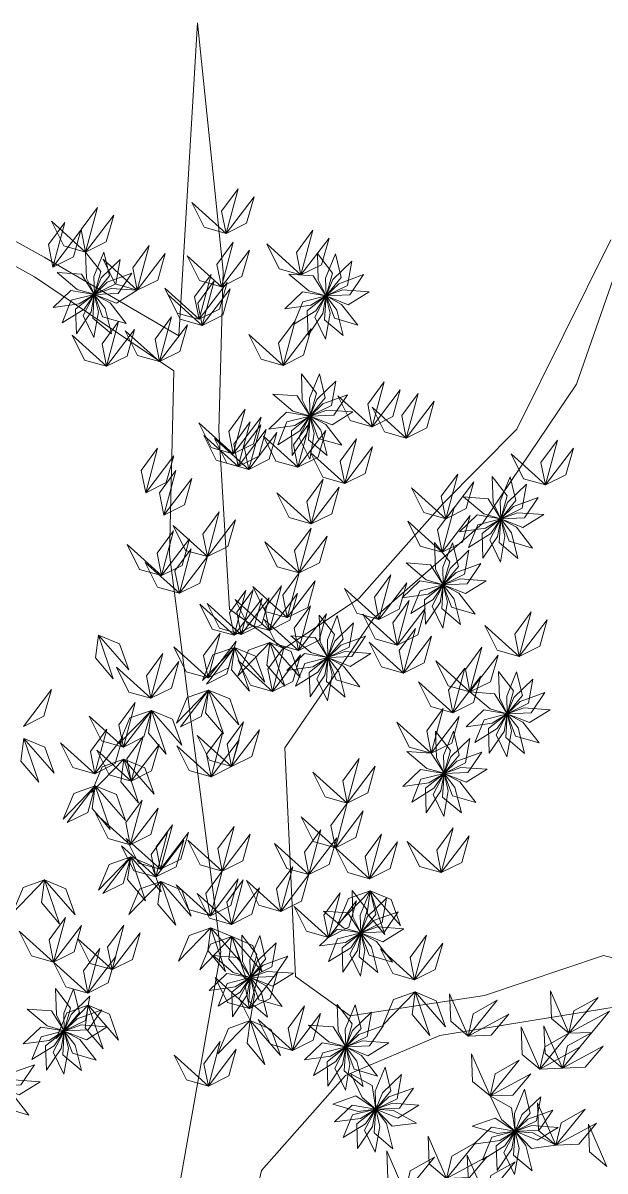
# Model space of a CAD drawing. Header units: inches. Extents: x 4350 to 28384, y -6772 to 993.
# Drawn here: x 5279.5 to 5355, y 717 to 866 of the extents above; entities that cross this region are included whole.
import ezdxf

# ---------------------------------------------------------------- set-up
doc = ezdxf.new("R2010")
doc.units = ezdxf.units.IN
doc.header["$MEASUREMENT"] = 0
doc.layers.add('nascosti', color=1, linetype='Continuous')

msp = doc.modelspace()

# ---------------------------------------------------------------- linework, layer by layer
at = {"layer": 'nascosti', "linetype": 'Continuous', "lineweight": 0}
for points in [[(5355.76, 837.83), (5343.6, 813.28), (5333.97, 803.58), (5323.06, 791.28), (5313.41, 784.8), (5306.3, 789.93), (5304.92, 813.14), (5305.48, 833.77), (5302.14, 866), (5299.71, 825.37), (5282.26, 835.62), (5254.48, 850.98)], [(5254.49, 847.76), (5280.99, 833.03), (5299.09, 820.85), (5298.53, 796.99), (5305.18, 745.43), (5294.45, 684.78)], [(5367.73, 741.81), (5354.83, 744.98), (5339.37, 739.76), (5321.97, 737.12), (5314.86, 742.25), (5313.46, 771.9), (5325, 788.71), (5339.14, 801.02), (5351.32, 819.12), (5358.97, 841.07)], [(5435.18, 640.83), (5410.03, 642.03), (5391.95, 647.76), (5366.13, 654.11), (5330.67, 653.97), (5297.83, 642.89), (5291.36, 649.31), (5300.3, 670.62), (5304.73, 692.56), (5310.44, 717.08), (5321.36, 729.38), (5333.59, 734.58), (5358.07, 738.54), (5380.67, 732.18), (5409, 740.67), (5439.26, 753.04)]]:
    msp.add_lwpolyline(points, dxfattribs=at)
at = {"layer": 'nascosti', "lineweight": 0}
for points in [[(5305.86, 838.68), (5305.27, 841.58), (5307.4, 844.47), (5305.86, 838.68)], [(5305.86, 838.68), (5308.51, 840), (5309.49, 843.45), (5305.86, 838.68)], [(5287.63, 836.26), (5287.05, 839.17), (5289.18, 842.06), (5287.63, 836.26)], [(5305.86, 838.68), (5303, 839.48), (5301.4, 842.7), (5305.86, 838.68)], [(5287.63, 836.26), (5290.29, 837.58), (5291.27, 841.04), (5287.63, 836.26)], [(5283.39, 834.32), (5282.8, 837.23), (5284.93, 840.12), (5283.39, 834.32)], [(5287.63, 836.26), (5284.78, 837.07), (5283.18, 840.28), (5287.63, 836.26)], [(5283.39, 834.32), (5286.04, 835.64), (5287.02, 839.09), (5283.39, 834.32)], [(5315.57, 833.29), (5314.99, 836.2), (5317.12, 839.09), (5315.57, 833.29)], [(5305.24, 831.74), (5304.65, 834.65), (5306.78, 837.54), (5305.24, 831.74)], [(5315.57, 833.29), (5318.23, 834.61), (5319.21, 838.07), (5315.57, 833.29)], [(5287.63, 836.26), (5287.75, 832.86), (5288.76, 830.78), (5289.59, 833.75), (5287.63, 836.26)], [(5289.97, 836.24), (5288.69, 833.08), (5288.76, 830.78), (5290.73, 833.16), (5289.97, 836.24)], [(5294.33, 831.31), (5293.75, 834.22), (5295.88, 837.11), (5294.33, 831.31)], [(5294.33, 831.31), (5296.99, 832.63), (5297.96, 836.09), (5294.33, 831.31)], [(5305.24, 831.74), (5307.89, 833.07), (5308.87, 836.52), (5305.24, 831.74)], [(5315.57, 833.29), (5312.72, 834.1), (5311.12, 837.31), (5315.57, 833.29)], [(5317.7, 836.06), (5317.82, 832.65), (5318.82, 830.57), (5319.65, 833.54), (5317.7, 836.06)], [(5320.03, 836.04), (5318.75, 832.88), (5318.82, 830.57), (5320.79, 832.95), (5320.03, 836.04)], [(5292.09, 835.28), (5289.63, 832.91), (5288.76, 830.78), (5291.53, 832.15), (5292.09, 835.28)], [(5294.33, 831.31), (5291.48, 832.12), (5289.88, 835.33), (5294.33, 831.31)], [(5305.24, 831.74), (5302.39, 832.55), (5300.79, 835.76), (5305.24, 831.74)], [(5322.15, 835.07), (5319.7, 832.7), (5318.83, 830.57), (5321.59, 831.94), (5322.15, 835.07)], [(5283.92, 833.61), (5286.54, 831.42), (5288.75, 830.78), (5287.1, 833.38), (5283.92, 833.61)], [(5293.63, 833.53), (5290.43, 832.37), (5288.76, 830.77), (5291.85, 830.9), (5293.63, 833.53)], [(5302.35, 827.54), (5301.77, 830.45), (5303.9, 833.34), (5302.35, 827.54)], [(5313.99, 833.41), (5316.6, 831.22), (5318.81, 830.57), (5317.16, 833.18), (5313.99, 833.41)], [(5323.7, 833.33), (5320.49, 832.16), (5318.83, 830.57), (5321.91, 830.69), (5323.7, 833.33)], [(5294.33, 831.31), (5290.93, 831.55), (5288.76, 830.77), (5291.63, 829.63), (5294.33, 831.31)], [(5302.35, 827.54), (5299.5, 828.35), (5297.9, 831.56), (5302.35, 827.54)], [(5302.76, 826.74), (5302.17, 829.64), (5304.3, 832.53), (5302.76, 826.74)], [(5302.35, 827.54), (5305.01, 828.86), (5305.98, 832.32), (5302.35, 827.54)], [(5302.76, 826.74), (5305.41, 828.06), (5306.39, 831.51), (5302.76, 826.74)], [(5283.41, 829.08), (5286.79, 829.56), (5288.75, 830.77), (5285.71, 831.29), (5283.41, 829.08)], [(5284.56, 827.06), (5287.45, 828.86), (5288.75, 830.77), (5285.76, 830), (5284.56, 827.06)], [(5286.43, 825.67), (5288.34, 828.5), (5288.75, 830.77), (5286.33, 828.85), (5286.43, 825.67)], [(5288.71, 825.17), (5289.3, 828.52), (5288.75, 830.76), (5287.32, 828.03), (5288.71, 825.17)], [(5290.99, 825.63), (5290.17, 828.94), (5288.75, 830.76), (5288.56, 827.68), (5290.99, 825.63)], [(5292.89, 826.99), (5290.79, 829.67), (5288.76, 830.76), (5289.83, 827.87), (5292.89, 826.99)], [(5302.76, 826.74), (5299.91, 827.54), (5298.31, 830.76), (5302.76, 826.74)], [(5313.47, 828.88), (5316.85, 829.35), (5318.81, 830.57), (5315.77, 831.08), (5313.47, 828.88)], [(5314.62, 826.85), (5317.51, 828.65), (5318.81, 830.56), (5315.82, 829.8), (5314.62, 826.85)], [(5316.5, 825.46), (5318.4, 828.29), (5318.81, 830.56), (5316.39, 828.64), (5316.5, 825.46)], [(5318.77, 824.96), (5319.36, 828.32), (5318.81, 830.56), (5317.39, 827.82), (5318.77, 824.96)], [(5321.06, 825.43), (5320.23, 828.73), (5318.82, 830.56), (5318.62, 827.48), (5321.06, 825.43)], [(5322.95, 826.78), (5320.85, 829.47), (5318.82, 830.56), (5319.9, 827.67), (5322.95, 826.78)], [(5324.4, 831.11), (5321, 831.34), (5318.83, 830.56), (5321.69, 829.43), (5324.4, 831.11)], [(5290.35, 821.44), (5289.77, 824.35), (5291.89, 827.24), (5290.35, 821.44)], [(5297.22, 822.04), (5296.63, 824.95), (5298.76, 827.84), (5297.22, 822.04)], [(5313.26, 821.54), (5312.67, 824.45), (5314.8, 827.34), (5313.26, 821.54)], [(5290.35, 821.44), (5293, 822.77), (5293.98, 826.22), (5290.35, 821.44)], [(5297.22, 822.04), (5294.36, 822.85), (5292.76, 826.06), (5297.22, 822.04)], [(5297.22, 822.04), (5299.87, 823.36), (5300.85, 826.82), (5297.22, 822.04)], [(5313.26, 821.54), (5310.4, 822.35), (5308.8, 825.56), (5313.26, 821.54)], [(5313.26, 821.54), (5315.91, 822.86), (5316.89, 826.31), (5313.26, 821.54)], [(5290.35, 821.44), (5287.5, 822.25), (5285.9, 825.46), (5290.35, 821.44)], [(5315.63, 820.47), (5315.74, 817.07), (5316.75, 814.99), (5317.58, 817.96), (5315.63, 820.47)], [(5317.96, 820.45), (5316.68, 817.29), (5316.75, 814.99), (5318.72, 817.36), (5317.96, 820.45)], [(5320.08, 819.49), (5317.63, 817.12), (5316.75, 814.99), (5319.52, 816.36), (5320.08, 819.49)], [(5324.81, 813.6), (5324.23, 816.51), (5326.35, 819.4), (5324.81, 813.6)], [(5324.81, 813.6), (5327.47, 814.93), (5328.44, 818.38), (5324.81, 813.6)], [(5311.92, 817.82), (5314.53, 815.63), (5316.74, 814.99), (5315.09, 817.59), (5311.92, 817.82)], [(5321.62, 817.74), (5318.42, 816.58), (5316.76, 814.98), (5319.84, 815.11), (5321.62, 817.74)], [(5324.81, 813.6), (5321.96, 814.41), (5320.36, 817.62), (5324.81, 813.6)], [(5329.24, 812.12), (5328.65, 815.03), (5330.78, 817.92), (5329.24, 812.12)], [(5329.24, 812.12), (5331.89, 813.44), (5332.87, 816.9), (5329.24, 812.12)], [(5306.77, 810.07), (5306.19, 812.98), (5308.31, 815.87), (5306.77, 810.07)], [(5311.4, 813.29), (5314.78, 813.77), (5316.74, 814.98), (5313.7, 815.5), (5311.4, 813.29)], [(5322.32, 815.52), (5318.92, 815.76), (5316.75, 814.98), (5319.62, 813.84), (5322.32, 815.52)], [(5329.24, 812.12), (5326.39, 812.93), (5324.79, 816.14), (5329.24, 812.12)], [(5306.77, 810.07), (5303.92, 810.88), (5302.32, 814.09), (5306.77, 810.07)], [(5306.77, 810.07), (5309.43, 811.39), (5310.4, 814.84), (5306.77, 810.07)], [(5307.43, 808.45), (5306.84, 811.35), (5308.97, 814.24), (5307.43, 808.45)], [(5308.79, 808.06), (5308.21, 810.97), (5310.34, 813.86), (5308.79, 808.06)], [(5312.55, 811.26), (5315.44, 813.07), (5316.74, 814.98), (5313.75, 814.21), (5312.55, 811.26)], [(5314.42, 809.88), (5316.33, 812.71), (5316.74, 814.98), (5314.32, 813.06), (5314.42, 809.88)], [(5315.16, 808.33), (5314.58, 811.23), (5316.7, 814.12), (5315.16, 808.33)], [(5316.7, 809.38), (5317.29, 812.73), (5316.74, 814.97), (5315.31, 812.24), (5316.7, 809.38)], [(5318.98, 809.84), (5318.16, 813.15), (5316.75, 814.97), (5316.55, 811.89), (5318.98, 809.84)], [(5320.88, 811.2), (5318.78, 813.88), (5316.75, 814.97), (5317.82, 812.08), (5320.88, 811.2)], [(5307.43, 808.45), (5304.58, 809.25), (5302.98, 812.47), (5307.43, 808.45)], [(5307.43, 808.45), (5310.08, 809.77), (5311.06, 813.22), (5307.43, 808.45)], [(5308.79, 808.06), (5311.45, 809.38), (5312.43, 812.84), (5308.79, 808.06)], [(5315.16, 808.33), (5312.31, 809.13), (5310.71, 812.35), (5315.16, 808.33)], [(5315.16, 808.33), (5317.81, 809.65), (5318.79, 813.1), (5315.16, 808.33)], [(5295.43, 805.03), (5294.84, 807.93), (5296.97, 810.82), (5295.43, 805.03)], [(5308.79, 808.06), (5305.94, 808.87), (5304.34, 812.08), (5308.79, 808.06)], [(5321.24, 806.22), (5320.66, 809.13), (5322.79, 812.02), (5321.24, 806.22)], [(5321.24, 806.22), (5323.9, 807.54), (5324.87, 810.99), (5321.24, 806.22)], [(5347.29, 806.04), (5346.71, 808.95), (5348.84, 811.84), (5347.29, 806.04)], [(5347.29, 806.04), (5349.95, 807.37), (5350.92, 810.82), (5347.29, 806.04)], [(5295.43, 805.03), (5298.08, 806.35), (5299.06, 809.8), (5295.43, 805.03)], [(5321.24, 806.22), (5318.39, 807.03), (5316.79, 810.24), (5321.24, 806.22)], [(5347.29, 806.04), (5344.44, 806.85), (5342.84, 810.06), (5347.29, 806.04)], [(5297.78, 802.12), (5297.2, 805.02), (5299.32, 807.91), (5297.78, 802.12)], [(5297.78, 802.12), (5300.44, 803.44), (5301.41, 806.89), (5297.78, 802.12)], [(5316.9, 800.98), (5316.32, 803.89), (5318.44, 806.78), (5316.9, 800.98)], [(5334.37, 801.65), (5333.78, 804.56), (5335.91, 807.45), (5334.37, 801.65)], [(5334.37, 801.65), (5337.02, 802.97), (5338, 806.43), (5334.37, 801.65)], [(5340.38, 807.13), (5340.5, 803.72), (5341.5, 801.65), (5342.33, 804.62), (5340.38, 807.13)], [(5342.71, 807.11), (5341.43, 803.95), (5341.5, 801.64), (5343.47, 804.02), (5342.71, 807.11)], [(5344.83, 806.14), (5342.38, 803.78), (5341.5, 801.64), (5344.27, 803.01), (5344.83, 806.14)], [(5316.9, 800.98), (5314.05, 801.79), (5312.45, 805), (5316.9, 800.98)], [(5316.9, 800.98), (5319.56, 802.3), (5320.53, 805.76), (5316.9, 800.98)], [(5334.37, 801.65), (5331.52, 802.46), (5329.92, 805.67), (5334.37, 801.65)], [(5336.67, 804.48), (5339.28, 802.29), (5341.49, 801.64), (5339.84, 804.25), (5336.67, 804.48)], [(5346.37, 804.4), (5343.17, 803.23), (5341.51, 801.64), (5344.59, 801.77), (5346.37, 804.4)], [(5303.43, 796.74), (5302.85, 799.65), (5304.97, 802.54), (5303.43, 796.74)], [(5333.89, 797.3), (5333.3, 800.21), (5335.43, 803.1), (5333.89, 797.3)], [(5333.89, 797.3), (5336.54, 798.62), (5337.52, 802.07), (5333.89, 797.3)], [(5336.15, 799.95), (5339.53, 800.42), (5341.49, 801.64), (5338.45, 802.15), (5336.15, 799.95)], [(5347.08, 802.18), (5343.68, 802.41), (5341.5, 801.63), (5344.37, 800.5), (5347.08, 802.18)], [(5303.43, 796.74), (5300.58, 797.55), (5298.98, 800.76), (5303.43, 796.74)], [(5303.43, 796.74), (5306.08, 798.06), (5307.06, 801.52), (5303.43, 796.74)], [(5315.33, 794.62), (5314.75, 797.53), (5316.88, 800.42), (5315.33, 794.62)], [(5333.89, 797.3), (5331.04, 798.11), (5329.44, 801.32), (5333.89, 797.3)], [(5337.3, 797.92), (5340.19, 799.73), (5341.49, 801.63), (5338.5, 800.87), (5337.3, 797.92)], [(5339.18, 796.53), (5341.08, 799.36), (5341.49, 801.63), (5339.07, 799.72), (5339.18, 796.53)], [(5341.45, 796.03), (5342.04, 799.39), (5341.49, 801.63), (5340.06, 798.9), (5341.45, 796.03)], [(5343.73, 796.5), (5342.91, 799.8), (5341.5, 801.63), (5341.3, 798.55), (5343.73, 796.5)], [(5345.63, 797.85), (5343.53, 800.54), (5341.5, 801.63), (5342.57, 798.74), (5345.63, 797.85)], [(5297.48, 794.28), (5296.9, 797.18), (5299.02, 800.07), (5297.48, 794.28)], [(5297.48, 794.28), (5300.14, 795.6), (5301.11, 799.05), (5297.48, 794.28)], [(5315.33, 794.62), (5317.99, 795.94), (5318.97, 799.39), (5315.33, 794.62)], [(5297.48, 794.28), (5294.63, 795.08), (5293.03, 798.3), (5297.48, 794.28)], [(5299.8, 791.97), (5299.21, 794.87), (5301.34, 797.76), (5299.8, 791.97)], [(5315.33, 794.62), (5312.48, 795.43), (5310.88, 798.64), (5315.33, 794.62)], [(5332.91, 798.56), (5333.03, 795.15), (5334.04, 793.07), (5334.87, 796.04), (5332.91, 798.56)], [(5335.24, 798.54), (5333.97, 795.38), (5334.04, 793.07), (5336.01, 795.45), (5335.24, 798.54)], [(5337.37, 797.57), (5334.91, 795.2), (5334.04, 793.07), (5336.8, 794.44), (5337.37, 797.57)], [(5299.8, 791.97), (5296.95, 792.78), (5295.35, 795.99), (5299.8, 791.97)], [(5299.8, 791.97), (5302.45, 793.29), (5303.43, 796.74), (5299.8, 791.97)], [(5329.2, 795.91), (5331.81, 793.72), (5334.03, 793.07), (5332.38, 795.68), (5329.2, 795.91)], [(5338.91, 795.83), (5335.71, 794.66), (5334.04, 793.06), (5337.12, 793.19), (5338.91, 795.83)], [(5313.79, 788.82), (5313.21, 791.73), (5315.33, 794.62), (5313.79, 788.82)], [(5325.68, 788.58), (5325.09, 791.49), (5327.22, 794.38), (5325.68, 788.58)], [(5313.79, 788.82), (5310.94, 789.63), (5309.34, 792.84), (5313.79, 788.82)], [(5311.49, 787.15), (5310.9, 790.06), (5313.03, 792.95), (5311.49, 787.15)], [(5313.79, 788.82), (5316.45, 790.14), (5317.42, 793.6), (5313.79, 788.82)], [(5325.68, 788.58), (5328.33, 789.9), (5329.31, 793.35), (5325.68, 788.58)], [(5328.69, 791.38), (5332.06, 791.85), (5334.02, 793.07), (5330.98, 793.58), (5328.69, 791.38)], [(5329.84, 789.35), (5332.73, 791.15), (5334.03, 793.06), (5331.04, 792.3), (5329.84, 789.35)], [(5331.71, 787.96), (5333.62, 790.79), (5334.03, 793.06), (5331.61, 791.14), (5331.71, 787.96)], [(5333.99, 787.46), (5334.58, 790.82), (5334.03, 793.06), (5332.6, 790.32), (5333.99, 787.46)], [(5336.27, 787.93), (5335.45, 791.23), (5334.03, 793.06), (5333.84, 789.98), (5336.27, 787.93)], [(5339.61, 793.6), (5336.21, 793.84), (5334.04, 793.06), (5336.91, 791.93), (5339.61, 793.6)], [(5338.17, 789.28), (5336.07, 791.97), (5334.04, 793.06), (5335.11, 790.17), (5338.17, 789.28)], [(5306.89, 786.53), (5306.31, 789.43), (5308.43, 792.32), (5306.89, 786.53)], [(5306.89, 786.53), (5309.55, 787.85), (5310.52, 791.3), (5306.89, 786.53)], [(5307.83, 786.62), (5307.24, 789.53), (5309.37, 792.42), (5307.83, 786.62)], [(5307.83, 786.62), (5310.48, 787.94), (5311.46, 791.39), (5307.83, 786.62)], [(5311.49, 787.15), (5314.14, 788.47), (5315.12, 791.93), (5311.49, 787.15)], [(5325.68, 788.58), (5322.82, 789.39), (5321.22, 792.6), (5325.68, 788.58)], [(5306.89, 786.53), (5304.04, 787.34), (5302.44, 790.55), (5306.89, 786.53)], [(5307.83, 786.62), (5304.98, 787.43), (5303.38, 790.64), (5307.83, 786.62)], [(5311.49, 787.15), (5308.64, 787.96), (5307.04, 791.17), (5311.49, 787.15)], [(5315.25, 784.55), (5314.67, 787.46), (5316.79, 790.35), (5315.25, 784.55)], [(5328.06, 785.25), (5327.48, 788.15), (5329.61, 791.04), (5328.06, 785.25)], [(5328.06, 785.25), (5330.72, 786.57), (5331.69, 790.02), (5328.06, 785.25)], [(5315.25, 784.55), (5312.4, 785.36), (5310.8, 788.57), (5315.25, 784.55)], [(5315.25, 784.55), (5317.91, 785.87), (5318.88, 789.33), (5315.25, 784.55)], [(5317.95, 789.12), (5318.06, 785.71), (5319.07, 783.64), (5319.9, 786.61), (5317.95, 789.12)], [(5320.28, 789.1), (5319, 785.94), (5319.07, 783.64), (5321.04, 786.01), (5320.28, 789.1)], [(5328.06, 785.25), (5325.21, 786.05), (5323.61, 789.27), (5328.06, 785.25)], [(5343.9, 783.78), (5343.31, 786.68), (5345.44, 789.57), (5343.9, 783.78)], [(5343.9, 783.78), (5346.55, 785.1), (5347.53, 788.55), (5343.9, 783.78)], [(5303.53, 780.99), (5302.94, 783.9), (5305.07, 786.79), (5303.53, 780.99)], [(5303.53, 780.99), (5302.94, 783.9), (5305.07, 786.79), (5303.53, 780.99)], [(5322.4, 788.14), (5319.95, 785.77), (5319.07, 783.63), (5321.84, 785), (5322.4, 788.14)], [(5328.88, 781.62), (5328.3, 784.53), (5330.43, 787.42), (5328.88, 781.62)], [(5343.9, 783.78), (5341.04, 784.58), (5339.44, 787.8), (5343.9, 783.78)], [(5289.29, 786.55), (5288.9, 783.61), (5291.22, 780.87), (5289.29, 786.55)], [(5289.29, 786.55), (5292.03, 785.41), (5293.23, 782.03), (5289.29, 786.55)], [(5303.53, 780.99), (5306.18, 782.31), (5307.16, 785.76), (5303.53, 780.99)], [(5303.53, 780.99), (5306.18, 782.31), (5307.16, 785.76), (5303.53, 780.99)], [(5311.54, 785.59), (5308.75, 784.59), (5307.37, 781.28), (5311.54, 785.59)], [(5311.54, 785.59), (5311.15, 782.65), (5313.47, 779.91), (5311.54, 785.59)], [(5311.54, 785.59), (5314.28, 784.44), (5315.48, 781.06), (5311.54, 785.59)], [(5314.24, 786.47), (5316.85, 784.28), (5319.06, 783.64), (5317.41, 786.24), (5314.24, 786.47)], [(5323.94, 786.39), (5320.74, 785.23), (5319.08, 783.63), (5322.16, 783.76), (5323.94, 786.39)], [(5328.88, 781.62), (5326.03, 782.43), (5324.43, 785.64), (5328.88, 781.62)], [(5328.88, 781.62), (5331.54, 782.94), (5332.51, 786.4), (5328.88, 781.62)], [(5296.1, 778.35), (5295.52, 781.26), (5297.65, 784.15), (5296.1, 778.35)], [(5303.53, 780.99), (5300.68, 781.8), (5299.08, 785.01), (5303.53, 780.99)], [(5303.53, 780.99), (5300.68, 781.8), (5299.08, 785.01), (5303.53, 780.99)], [(5306.94, 784.96), (5304.15, 783.97), (5302.77, 780.65), (5306.94, 784.96)], [(5303.31, 780.19), (5305.97, 781.51), (5306.94, 784.96), (5303.31, 780.19)], [(5306.94, 784.96), (5306.55, 782.02), (5308.87, 779.28), (5306.94, 784.96)], [(5306.94, 784.96), (5309.68, 783.82), (5310.89, 780.44), (5306.94, 784.96)], [(5311.86, 779.22), (5311.28, 782.13), (5313.4, 785.02), (5311.86, 779.22)], [(5311.86, 779.22), (5314.51, 780.54), (5315.49, 783.99), (5311.86, 779.22)], [(5313.72, 781.94), (5317.1, 782.42), (5319.06, 783.63), (5316.02, 784.15), (5313.72, 781.94)], [(5324.65, 784.17), (5321.25, 784.41), (5319.07, 783.63), (5321.94, 782.49), (5324.65, 784.17)], [(5337.5, 779.17), (5336.92, 782.08), (5339.05, 784.97), (5337.5, 779.17)], [(5337.5, 779.17), (5340.16, 780.49), (5341.14, 783.95), (5337.5, 779.17)], [(5296.1, 778.35), (5293.25, 779.16), (5291.65, 782.37), (5296.1, 778.35)], [(5296.1, 778.35), (5298.76, 779.67), (5299.73, 783.12), (5296.1, 778.35)], [(5311.86, 779.22), (5309.01, 780.03), (5307.41, 783.24), (5311.86, 779.22)], [(5314.87, 779.91), (5317.76, 781.72), (5319.06, 783.63), (5316.07, 782.86), (5314.87, 779.91)], [(5316.75, 778.53), (5318.65, 781.35), (5319.06, 783.62), (5316.64, 781.71), (5316.75, 778.53)], [(5319.02, 778.02), (5319.61, 781.38), (5319.06, 783.62), (5317.63, 780.89), (5319.02, 778.02)], [(5321.3, 778.49), (5320.48, 781.8), (5319.07, 783.62), (5318.87, 780.54), (5321.3, 778.49)], [(5323.2, 779.85), (5321.1, 782.53), (5319.07, 783.62), (5320.14, 780.73), (5323.2, 779.85)], [(5337.5, 779.17), (5334.65, 779.98), (5333.05, 783.19), (5337.5, 779.17)], [(5335.29, 776.47), (5334.7, 779.38), (5336.83, 782.27), (5335.29, 776.47)], [(5335.29, 776.47), (5337.94, 777.79), (5338.92, 781.24), (5335.29, 776.47)], [(5341.21, 781.82), (5341.33, 778.42), (5342.34, 776.34), (5343.17, 779.31), (5341.21, 781.82)], [(5343.55, 781.8), (5342.27, 778.64), (5342.34, 776.34), (5344.31, 778.71), (5343.55, 781.8)], [(5345.67, 780.84), (5343.21, 778.47), (5342.34, 776.33), (5345.11, 777.71), (5345.67, 780.84)], [(5279.56, 774.7), (5282.22, 776.02), (5283.19, 779.48), (5279.56, 774.7)], [(5303.58, 779.42), (5300.79, 778.43), (5299.41, 775.12), (5303.58, 779.42)], [(5299.95, 774.65), (5302.6, 775.97), (5303.58, 779.42), (5299.95, 774.65)], [(5303.58, 779.42), (5303.19, 776.48), (5305.51, 773.74), (5303.58, 779.42)], [(5303.58, 779.42), (5306.32, 778.28), (5307.52, 774.9), (5303.58, 779.42)], [(5335.29, 776.47), (5332.44, 777.28), (5330.84, 780.49), (5335.29, 776.47)], [(5337.5, 779.17), (5340.12, 776.98), (5342.33, 776.34), (5340.68, 778.94), (5337.5, 779.17)], [(5347.21, 779.09), (5344.01, 777.93), (5342.34, 776.33), (5345.43, 776.46), (5347.21, 779.09)], [(5292.52, 772.01), (5291.94, 774.91), (5294.07, 777.8), (5292.52, 772.01)], [(5296.16, 776.78), (5293.36, 775.79), (5291.98, 772.47), (5296.16, 776.78)], [(5292.52, 772.01), (5295.18, 773.33), (5296.16, 776.78), (5292.52, 772.01)], [(5296.16, 776.78), (5295.77, 773.84), (5298.08, 771.1), (5296.16, 776.78)], [(5296.16, 776.78), (5298.89, 775.64), (5300.1, 772.26), (5296.16, 776.78)], [(5332.48, 771.21), (5331.9, 774.12), (5334.02, 777.01), (5332.48, 771.21)], [(5336.99, 774.64), (5340.37, 775.12), (5342.33, 776.33), (5339.29, 776.85), (5336.99, 774.64)], [(5347.91, 776.87), (5344.51, 777.11), (5342.34, 776.33), (5345.21, 775.19), (5347.91, 776.87)], [(5292.52, 772.01), (5289.67, 772.81), (5288.07, 776.03), (5292.52, 772.01)], [(5306.56, 769.49), (5305.98, 772.4), (5308.1, 775.29), (5306.56, 769.49)], [(5332.48, 771.21), (5329.63, 772.02), (5328.03, 775.23), (5332.48, 771.21)], [(5332.48, 771.21), (5335.14, 772.53), (5336.11, 775.98), (5332.48, 771.21)], [(5338.14, 772.61), (5341.03, 774.42), (5342.33, 776.33), (5339.34, 775.56), (5338.14, 772.61)], [(5340.01, 771.23), (5341.92, 774.05), (5342.33, 776.32), (5339.91, 774.41), (5340.01, 771.23)], [(5342.29, 770.73), (5342.88, 774.08), (5342.33, 776.32), (5340.9, 773.59), (5342.29, 770.73)], [(5344.57, 771.19), (5343.75, 774.5), (5342.33, 776.32), (5342.14, 773.24), (5344.57, 771.19)], [(5346.47, 772.55), (5344.37, 775.23), (5342.34, 776.32), (5343.41, 773.43), (5346.47, 772.55)], [(5288.83, 768.55), (5288.24, 771.46), (5290.37, 774.35), (5288.83, 768.55)], [(5293.54, 767.6), (5292.96, 770.51), (5295.08, 773.4), (5293.54, 767.6)], [(5306.56, 769.49), (5303.71, 770.3), (5302.11, 773.51), (5306.56, 769.49)], [(5303.91, 768.17), (5303.32, 771.08), (5305.45, 773.97), (5303.91, 768.17)], [(5306.56, 769.49), (5309.21, 770.81), (5310.19, 774.27), (5306.56, 769.49)], [(5333.02, 774.09), (5333.14, 770.68), (5334.14, 768.61), (5334.97, 771.58), (5333.02, 774.09)], [(5335.35, 774.07), (5334.07, 770.91), (5334.15, 768.61), (5336.11, 770.98), (5335.35, 774.07)], [(5279.61, 773.14), (5279.22, 770.2), (5281.54, 767.46), (5279.61, 773.14)], [(5279.61, 773.14), (5282.35, 772), (5283.56, 768.62), (5279.61, 773.14)], [(5288.83, 768.55), (5285.97, 769.36), (5284.37, 772.57), (5288.83, 768.55)], [(5288.83, 768.55), (5291.48, 769.88), (5292.46, 773.33), (5288.83, 768.55)], [(5293.54, 767.6), (5296.19, 768.92), (5297.17, 772.37), (5293.54, 767.6)], [(5303.91, 768.17), (5301.05, 768.98), (5299.45, 772.19), (5303.91, 768.17)], [(5303.91, 768.17), (5306.56, 769.49), (5307.54, 772.95), (5303.91, 768.17)], [(5337.47, 773.11), (5335.02, 770.74), (5334.15, 768.6), (5336.91, 769.97), (5337.47, 773.11)], [(5292.58, 770.44), (5289.78, 769.45), (5288.4, 766.13), (5292.58, 770.44)], [(5293.54, 767.6), (5290.69, 768.41), (5289.09, 771.62), (5293.54, 767.6)], [(5292.58, 770.44), (5292.19, 767.5), (5294.5, 764.76), (5292.58, 770.44)], [(5292.58, 770.44), (5295.31, 769.3), (5296.52, 765.92), (5292.58, 770.44)], [(5321.57, 764.74), (5320.99, 767.65), (5323.12, 770.54), (5321.57, 764.74)], [(5329.31, 771.44), (5331.92, 769.25), (5334.13, 768.61), (5332.48, 771.21), (5329.31, 771.44)], [(5339.02, 771.36), (5335.81, 770.2), (5334.15, 768.6), (5337.23, 768.73), (5339.02, 771.36)], [(5321.57, 764.74), (5324.23, 766.06), (5325.2, 769.52), (5321.57, 764.74)], [(5328.79, 766.91), (5332.17, 767.38), (5334.13, 768.6), (5331.09, 769.11), (5328.79, 766.91)], [(5339.72, 769.14), (5336.32, 769.38), (5334.15, 768.59), (5337.02, 767.46), (5339.72, 769.14)], [(5321.57, 764.74), (5318.72, 765.55), (5317.12, 768.76), (5321.57, 764.74)], [(5329.94, 764.88), (5332.83, 766.69), (5334.13, 768.6), (5331.14, 767.83), (5329.94, 764.88)], [(5331.82, 763.5), (5333.72, 766.32), (5334.13, 768.59), (5331.71, 766.68), (5331.82, 763.5)], [(5334.09, 762.99), (5334.69, 766.35), (5334.14, 768.59), (5332.71, 765.86), (5334.09, 762.99)], [(5336.38, 763.46), (5335.55, 766.77), (5334.14, 768.59), (5333.94, 765.51), (5336.38, 763.46)], [(5338.27, 764.81), (5336.18, 767.5), (5334.14, 768.59), (5335.22, 765.7), (5338.27, 764.81)], [(5288.88, 766.99), (5286.09, 765.99), (5284.71, 762.68), (5288.88, 766.99)], [(5285.25, 762.21), (5287.9, 763.53), (5288.88, 766.99), (5285.25, 762.21)], [(5288.88, 766.99), (5288.49, 764.05), (5290.81, 761.31), (5288.88, 766.99)], [(5288.88, 766.99), (5291.62, 765.85), (5292.82, 762.47), (5288.88, 766.99)], [(5293.42, 759.33), (5292.84, 762.23), (5294.96, 765.12), (5293.42, 759.33)], [(5320.03, 758.95), (5319.45, 761.85), (5321.57, 764.74), (5320.03, 758.95)], [(5293.42, 759.33), (5290.57, 760.13), (5288.97, 763.35), (5293.42, 759.33)], [(5293.42, 759.33), (5296.07, 760.65), (5297.05, 764.1), (5293.42, 759.33)], [(5320.03, 758.95), (5317.18, 759.75), (5315.58, 762.97), (5320.03, 758.95)], [(5320.03, 758.95), (5322.69, 760.27), (5323.66, 763.72), (5320.03, 758.95)], [(5297.34, 756.15), (5296.76, 759.05), (5298.88, 761.94), (5297.34, 756.15)], [(5305.35, 755.92), (5304.77, 758.83), (5306.9, 761.72), (5305.35, 755.92)], [(5333.78, 755.73), (5333.19, 758.63), (5335.32, 761.52), (5333.78, 755.73)], [(5297.34, 756.15), (5294.49, 756.96), (5292.89, 760.17), (5297.34, 756.15)], [(5296.73, 755.16), (5296.14, 758.07), (5298.27, 760.96), (5296.73, 755.16)], [(5297.34, 756.15), (5299.99, 757.47), (5300.97, 760.92), (5297.34, 756.15)], [(5305.35, 755.92), (5302.5, 756.73), (5300.9, 759.94), (5305.35, 755.92)], [(5305.35, 755.92), (5308.01, 757.25), (5308.98, 760.7), (5305.35, 755.92)], [(5316.59, 755.47), (5316.01, 758.37), (5318.14, 761.26), (5316.59, 755.47)], [(5316.59, 755.47), (5319.25, 756.79), (5320.22, 760.24), (5316.59, 755.47)], [(5324.48, 754.93), (5323.9, 757.83), (5326.03, 760.72), (5324.48, 754.93)], [(5333.78, 755.73), (5336.43, 757.05), (5337.41, 760.5), (5333.78, 755.73)], [(5296.73, 755.16), (5293.88, 755.97), (5292.28, 759.18), (5296.73, 755.16)], [(5296.73, 755.16), (5299.38, 756.48), (5300.36, 759.93), (5296.73, 755.16)], [(5316.59, 755.47), (5313.74, 756.27), (5312.14, 759.49), (5316.59, 755.47)], [(5324.48, 754.93), (5321.63, 755.74), (5320.03, 758.95), (5324.48, 754.93)], [(5324.48, 754.93), (5327.14, 756.25), (5328.11, 759.7), (5324.48, 754.93)], [(5333.78, 755.73), (5330.93, 756.53), (5329.33, 759.75), (5333.78, 755.73)], [(5293.47, 757.76), (5290.68, 756.76), (5289.3, 753.45), (5293.47, 757.76)], [(5289.84, 752.99), (5292.5, 754.31), (5293.47, 757.76), (5289.84, 752.99)], [(5293.47, 757.76), (5293.08, 754.82), (5295.4, 752.08), (5293.47, 757.76)], [(5293.47, 757.76), (5296.21, 756.62), (5297.41, 753.24), (5293.47, 757.76)], [(5303.81, 750.13), (5303.23, 753.03), (5305.35, 755.92), (5303.81, 750.13)], [(5312.96, 750.69), (5312.38, 753.6), (5314.51, 756.49), (5312.96, 750.69)], [(5282.31, 754.77), (5279.52, 753.78), (5278.14, 750.46), (5282.31, 754.77)], [(5282.31, 754.77), (5281.92, 751.83), (5284.24, 749.09), (5282.31, 754.77)], [(5282.31, 754.77), (5285.05, 753.63), (5286.25, 750.25), (5282.31, 754.77)], [(5297.39, 754.58), (5294.6, 753.59), (5293.22, 750.27), (5297.39, 754.58)], [(5297.39, 754.58), (5297, 751.64), (5299.32, 748.9), (5297.39, 754.58)], [(5297.39, 754.58), (5300.13, 753.44), (5301.33, 750.06), (5297.39, 754.58)], [(5303.81, 750.13), (5300.96, 750.94), (5299.36, 754.15), (5303.81, 750.13)], [(5303.81, 750.13), (5306.47, 751.45), (5307.44, 754.9), (5303.81, 750.13)], [(5306.55, 748.99), (5305.96, 751.89), (5308.09, 754.78), (5306.55, 748.99)], [(5312.96, 750.69), (5310.11, 751.5), (5308.51, 754.71), (5312.96, 750.69)], [(5312.96, 750.69), (5315.62, 752.01), (5316.59, 755.47), (5312.96, 750.69)], [(5306.55, 748.99), (5303.69, 749.79), (5302.1, 753.01), (5306.55, 748.99)], [(5306.55, 748.99), (5309.2, 750.31), (5310.18, 753.76), (5306.55, 748.99)], [(5319.13, 747.3), (5318.54, 750.21), (5320.67, 753.1), (5319.13, 747.3)], [(5324.54, 753.36), (5321.74, 752.37), (5320.36, 749.05), (5324.54, 753.36)], [(5322.21, 753.38), (5322.32, 749.97), (5323.33, 747.9), (5324.16, 750.87), (5322.21, 753.38)], [(5324.54, 753.36), (5323.26, 750.2), (5323.33, 747.9), (5325.3, 750.27), (5324.54, 753.36)], [(5324.54, 753.36), (5324.15, 750.42), (5326.46, 747.68), (5324.54, 753.36)], [(5324.54, 753.36), (5327.27, 752.22), (5328.48, 748.84), (5324.54, 753.36)], [(5319.13, 747.3), (5316.28, 748.11), (5314.68, 751.32), (5319.13, 747.3)], [(5319.13, 747.3), (5321.78, 748.62), (5322.76, 752.08), (5319.13, 747.3)], [(5326.66, 752.4), (5324.21, 750.03), (5323.33, 747.89), (5326.1, 749.26), (5326.66, 752.4)], [(5283.47, 744.1), (5282.88, 747), (5285.01, 749.89), (5283.47, 744.1)], [(5318.49, 750.73), (5321.11, 748.54), (5323.32, 747.9), (5321.67, 750.5), (5318.49, 750.73)], [(5328.2, 750.65), (5325, 749.49), (5323.33, 747.89), (5326.42, 748.02), (5328.2, 750.65)], [(5283.47, 744.1), (5280.61, 744.9), (5279.02, 748.12), (5283.47, 744.1)], [(5283.47, 744.1), (5286.12, 745.42), (5287.1, 748.87), (5283.47, 744.1)], [(5291.06, 743.13), (5290.48, 746.03), (5292.6, 748.92), (5291.06, 743.13)], [(5303.86, 748.56), (5301.07, 747.57), (5299.69, 744.25), (5303.86, 748.56)], [(5303.86, 748.56), (5303.47, 745.62), (5305.79, 742.88), (5303.86, 748.56)], [(5303.86, 748.56), (5306.6, 747.42), (5307.81, 744.04), (5303.86, 748.56)], [(5317.98, 746.2), (5321.36, 746.67), (5323.32, 747.89), (5320.28, 748.4), (5317.98, 746.2)], [(5328.9, 748.43), (5325.5, 748.67), (5323.33, 747.89), (5326.2, 746.75), (5328.9, 748.43)], [(5291.06, 743.13), (5288.21, 743.93), (5286.61, 747.14), (5291.06, 743.13)], [(5291.06, 743.13), (5293.72, 744.45), (5294.69, 747.9), (5291.06, 743.13)], [(5306.6, 747.42), (5303.81, 746.43), (5302.43, 743.11), (5306.6, 747.42)], [(5306.6, 747.42), (5306.21, 744.48), (5308.53, 741.74), (5306.6, 747.42)], [(5306.6, 747.42), (5309.34, 746.28), (5310.54, 742.9), (5306.6, 747.42)], [(5307.88, 747.6), (5308, 744.2), (5309, 742.12), (5309.83, 745.09), (5307.88, 747.6)], [(5310.21, 747.58), (5308.93, 744.42), (5309.01, 742.12), (5310.97, 744.49), (5310.21, 747.58)], [(5312.33, 746.62), (5309.88, 744.25), (5309.01, 742.12), (5311.77, 743.49), (5312.33, 746.62)], [(5319.13, 744.17), (5322.02, 745.98), (5323.32, 747.89), (5320.33, 747.12), (5319.13, 744.17)], [(5321, 742.79), (5322.91, 745.61), (5323.32, 747.88), (5320.9, 745.97), (5321, 742.79)], [(5323.28, 742.28), (5323.87, 745.64), (5323.32, 747.88), (5321.89, 745.15), (5323.28, 742.28)], [(5325.56, 742.75), (5324.74, 746.06), (5323.33, 747.88), (5323.13, 744.8), (5325.56, 742.75)], [(5327.46, 744.1), (5325.36, 746.79), (5323.33, 747.88), (5324.4, 744.99), (5327.46, 744.1)], [(5330.32, 741.81), (5329.74, 744.71), (5331.87, 747.6), (5330.32, 741.81)], [(5330.32, 741.81), (5332.98, 743.13), (5333.96, 746.58), (5330.32, 741.81)], [(5287.92, 740.08), (5287.33, 742.98), (5289.46, 745.87), (5287.92, 740.08)], [(5330.32, 741.81), (5327.47, 742.61), (5325.87, 745.83), (5330.32, 741.81)], [(5287.92, 740.08), (5285.07, 740.88), (5283.47, 744.1), (5287.92, 740.08)], [(5287.92, 740.08), (5290.57, 741.4), (5291.55, 744.85), (5287.92, 740.08)], [(5304.17, 744.95), (5306.78, 742.76), (5309, 742.12), (5307.34, 744.72), (5304.17, 744.95)], [(5308.9, 738.07), (5308.32, 740.98), (5310.45, 743.87), (5308.9, 738.07)], [(5313.88, 744.87), (5310.68, 743.71), (5309.01, 742.11), (5312.09, 742.24), (5313.88, 744.87)], [(5303.66, 740.42), (5307.03, 740.9), (5308.99, 742.11), (5305.95, 742.63), (5303.66, 740.42)], [(5308.9, 738.07), (5306.05, 738.88), (5304.45, 742.09), (5308.9, 738.07)], [(5304.81, 738.39), (5307.7, 740.2), (5308.99, 742.11), (5306.01, 741.34), (5304.81, 738.39)], [(5306.68, 737.01), (5308.59, 739.84), (5308.99, 742.11), (5306.58, 740.19), (5306.68, 737.01)], [(5308.96, 736.51), (5309.55, 739.86), (5309, 742.1), (5307.57, 739.37), (5308.96, 736.51)], [(5311.24, 736.97), (5310.41, 740.28), (5309, 742.1), (5308.81, 739.02), (5311.24, 736.97)], [(5308.9, 738.07), (5311.56, 739.39), (5312.53, 742.85), (5308.9, 738.07)], [(5313.14, 738.33), (5311.04, 741.01), (5309, 742.1), (5310.08, 739.21), (5313.14, 738.33)], [(5314.58, 742.65), (5311.18, 742.89), (5309.01, 742.11), (5311.88, 740.97), (5314.58, 742.65)], [(5283.73, 740.66), (5283.85, 737.25), (5284.85, 735.18), (5285.68, 738.15), (5283.73, 740.66)], [(5286.06, 740.64), (5284.78, 737.48), (5284.85, 735.17), (5286.82, 737.55), (5286.06, 740.64)], [(5288.18, 739.68), (5285.73, 737.31), (5284.86, 735.17), (5287.62, 736.54), (5288.18, 739.68)], [(5330.38, 740.24), (5327.58, 739.24), (5326.2, 735.93), (5330.38, 740.24)], [(5330.38, 740.24), (5329.99, 737.3), (5332.3, 734.56), (5330.38, 740.24)], [(5330.38, 740.24), (5333.11, 739.1), (5334.32, 735.72), (5330.38, 740.24)], [(5337.26, 734.51), (5335, 736.42), (5334.86, 740), (5337.26, 734.51)], [(5337.26, 734.51), (5337.93, 737.4), (5341.05, 739.16), (5337.26, 734.51)], [(5350.33, 734.88), (5348.06, 736.78), (5347.93, 740.37), (5350.33, 734.88)], [(5350.33, 734.88), (5350.99, 737.77), (5354.12, 739.53), (5350.33, 734.88)], [(5280.02, 738.01), (5282.63, 735.82), (5284.84, 735.18), (5283.19, 737.78), (5280.02, 738.01)], [(5287.97, 738.51), (5285.18, 737.52), (5283.8, 734.2), (5287.97, 738.51)], [(5289.73, 737.93), (5286.52, 736.76), (5284.86, 735.17), (5287.94, 735.3), (5289.73, 737.93)], [(5287.97, 738.51), (5287.58, 735.57), (5289.9, 732.83), (5287.97, 738.51)], [(5287.97, 738.51), (5290.71, 737.37), (5291.91, 733.99), (5287.97, 738.51)], [(5314.48, 732.64), (5313.9, 735.55), (5316.03, 738.44), (5314.48, 732.64)], [(5320.27, 738.59), (5320.39, 735.18), (5321.39, 733.11), (5322.22, 736.08), (5320.27, 738.59)], [(5322.6, 738.57), (5321.32, 735.41), (5321.39, 733.1), (5323.36, 735.48), (5322.6, 738.57)], [(5324.72, 737.6), (5322.27, 735.24), (5321.4, 733.1), (5324.16, 734.47), (5324.72, 737.6)], [(5350.33, 734.88), (5353.3, 734.99), (5355.61, 737.74), (5350.33, 734.88)], [(5308.96, 736.51), (5306.16, 735.51), (5304.78, 732.2), (5308.96, 736.51)], [(5308.96, 736.51), (5308.57, 733.57), (5310.88, 730.83), (5308.96, 736.51)], [(5308.96, 736.51), (5311.69, 735.37), (5312.9, 731.99), (5308.96, 736.51)], [(5314.48, 732.64), (5311.63, 733.45), (5310.03, 736.66), (5314.48, 732.64)], [(5314.48, 732.64), (5317.14, 733.97), (5318.11, 737.42), (5314.48, 732.64)], [(5337.26, 734.51), (5340.23, 734.62), (5342.54, 737.37), (5337.26, 734.51)], [(5279.5, 733.48), (5282.88, 733.95), (5284.84, 735.17), (5281.8, 735.68), (5279.5, 733.48)], [(5280.65, 731.45), (5283.54, 733.26), (5284.84, 735.17), (5281.85, 734.4), (5280.65, 731.45)], [(5282.53, 730.07), (5284.43, 732.89), (5284.84, 735.16), (5282.42, 733.25), (5282.53, 730.07)], [(5284.8, 729.56), (5285.39, 732.92), (5284.84, 735.16), (5283.42, 732.43), (5284.8, 729.56)], [(5287.09, 730.03), (5286.26, 733.34), (5284.85, 735.16), (5284.65, 732.08), (5287.09, 730.03)], [(5288.98, 731.38), (5286.88, 734.07), (5284.85, 735.16), (5285.93, 732.27), (5288.98, 731.38)], [(5290.43, 735.71), (5287.03, 735.95), (5284.86, 735.16), (5287.73, 734.03), (5290.43, 735.71)], [(5316.56, 735.94), (5319.17, 733.75), (5321.38, 733.1), (5319.73, 735.71), (5316.56, 735.94)], [(5326.26, 735.86), (5323.06, 734.69), (5321.4, 733.1), (5324.48, 733.23), (5326.26, 735.86)], [(5346.55, 730.23), (5344.28, 732.13), (5344.14, 735.72), (5346.55, 730.23)], [(5346.55, 730.23), (5347.21, 733.12), (5350.33, 734.88), (5346.55, 730.23)], [(5349.51, 730.34), (5347.24, 732.25), (5347.1, 735.83), (5349.51, 730.34)], [(5349.51, 730.34), (5350.17, 733.23), (5353.3, 734.99), (5349.51, 730.34)], [(5303.55, 728.01), (5302.96, 730.92), (5305.09, 733.81), (5303.55, 728.01)], [(5316.04, 731.41), (5319.42, 731.88), (5321.38, 733.1), (5318.34, 733.61), (5316.04, 731.41)], [(5326.97, 733.64), (5323.57, 733.87), (5321.4, 733.09), (5324.26, 731.96), (5326.97, 733.64)], [(5349.51, 730.34), (5352.47, 730.45), (5354.78, 733.2), (5349.51, 730.34)], [(5303.55, 728.01), (5300.7, 728.82), (5299.1, 732.03), (5303.55, 728.01)], [(5303.55, 728.01), (5306.2, 729.33), (5307.18, 732.79), (5303.55, 728.01)], [(5317.19, 729.38), (5320.08, 731.19), (5321.38, 733.09), (5318.39, 732.33), (5317.19, 729.38)], [(5319.07, 727.99), (5320.97, 730.82), (5321.38, 733.09), (5318.96, 731.18), (5319.07, 727.99)], [(5321.34, 727.49), (5321.93, 730.85), (5321.38, 733.09), (5319.95, 730.36), (5321.34, 727.49)], [(5323.63, 727.96), (5322.8, 731.26), (5321.39, 733.09), (5321.19, 730.01), (5323.63, 727.96)], [(5325.52, 729.31), (5323.42, 732), (5321.39, 733.09), (5322.47, 730.2), (5325.52, 729.31)], [(5340.11, 726.73), (5337.84, 728.63), (5337.71, 732.22), (5340.11, 726.73)], [(5346.55, 730.23), (5349.51, 730.34), (5351.82, 733.09), (5346.55, 730.23)], [(5281.01, 730.79), (5277.81, 729.63), (5276.15, 728.03), (5279.23, 728.16), (5281.01, 730.79)], [(5326.5, 730.49), (5325.21, 727.34), (5325.28, 725.03), (5327.25, 727.4), (5326.5, 730.49)], [(5340.11, 726.73), (5340.77, 729.62), (5343.9, 731.38), (5340.11, 726.73)], [(5281.72, 728.57), (5278.32, 728.81), (5276.15, 728.03), (5279.01, 726.89), (5281.72, 728.57)], [(5322.03, 729.6), (5323.51, 726.53), (5325.27, 725.03), (5324.83, 728.08), (5322.03, 729.6)], [(5328.62, 729.51), (5326.16, 727.16), (5325.28, 725.03), (5328.05, 726.38), (5328.62, 729.51)], [(5340.11, 726.73), (5343.08, 726.84), (5345.39, 729.59), (5340.11, 726.73)], [(5280.27, 724.25), (5278.17, 726.93), (5276.14, 728.02), (5277.22, 725.13), (5280.27, 724.25)], [(5330.16, 727.76), (5326.95, 726.61), (5325.28, 725.02), (5328.36, 725.14), (5330.16, 727.76)], [(5344.59, 727.62), (5343.29, 724.46), (5343.36, 722.16), (5345.33, 724.52), (5344.59, 727.62)], [(5319.7, 725.68), (5322.98, 724.72), (5325.26, 725.03), (5322.7, 726.75), (5319.7, 725.68)], [(5330.85, 725.54), (5327.45, 725.79), (5325.28, 725.02), (5328.14, 723.87), (5330.85, 725.54)], [(5340.11, 726.73), (5341.59, 723.66), (5343.35, 722.16), (5342.91, 725.21), (5340.11, 726.73)], [(5346.7, 726.64), (5344.24, 724.29), (5343.36, 722.15), (5346.13, 723.51), (5346.7, 726.64)], [(5348.66, 720.35), (5346.39, 722.26), (5346.25, 725.84), (5348.66, 720.35)], [(5319.92, 723.36), (5323.29, 723.82), (5325.26, 725.02), (5322.22, 725.55), (5319.92, 723.36)], [(5321.06, 721.33), (5323.96, 723.12), (5325.26, 725.02), (5322.27, 724.27), (5321.06, 721.33)], [(5322.92, 719.93), (5324.84, 722.75), (5325.26, 725.02), (5322.84, 723.11), (5322.92, 719.93)], [(5325.2, 719.42), (5325.81, 722.77), (5325.27, 725.01), (5323.82, 722.29), (5325.2, 719.42)], [(5327.48, 719.87), (5326.67, 723.18), (5325.27, 725.01), (5325.06, 721.94), (5327.48, 719.87)], [(5330.58, 723.22), (5327.58, 724.84), (5325.28, 725.02), (5327.42, 722.8), (5330.58, 723.22)], [(5348.24, 724.89), (5345.03, 723.74), (5343.36, 722.15), (5346.44, 722.26), (5348.24, 724.89)], [(5348.66, 720.35), (5349.32, 723.24), (5352.45, 725), (5348.66, 720.35)], [(5337.78, 722.81), (5341.06, 721.85), (5343.34, 722.15), (5340.78, 723.87), (5337.78, 722.81)], [(5348.93, 722.66), (5345.53, 722.92), (5343.36, 722.15), (5346.22, 721), (5348.93, 722.66)], [(5348.66, 720.35), (5351.62, 720.46), (5353.93, 723.21), (5348.66, 720.35)], [(5355.27, 717.59), (5353, 719.5), (5352.87, 723.08), (5355.27, 717.59)], [(5334.47, 716.03), (5332.21, 717.93), (5332.07, 721.52), (5334.47, 716.03)], [(5338, 720.49), (5341.38, 720.94), (5343.34, 722.15), (5340.3, 722.68), (5338, 720.49)], [(5339.14, 718.45), (5342.04, 720.25), (5343.34, 722.15), (5340.35, 721.39), (5339.14, 718.45)], [(5341.01, 717.06), (5342.92, 719.88), (5343.34, 722.14), (5340.92, 720.24), (5341.01, 717.06)], [(5343.28, 716.55), (5343.89, 719.9), (5343.35, 722.14), (5341.9, 719.41), (5343.28, 716.55)], [(5345.56, 717), (5344.75, 720.31), (5343.35, 722.14), (5343.14, 719.06), (5345.56, 717)], [(5348.66, 720.35), (5345.66, 721.96), (5343.36, 722.14), (5345.5, 719.93), (5348.66, 720.35)], [(5334.47, 716.03), (5335.14, 718.92), (5338.26, 720.68), (5334.47, 716.03)], [(5329.09, 714.12), (5326.83, 716.03), (5326.69, 719.61), (5329.09, 714.12)], [(5329.09, 714.12), (5329.76, 717.01), (5332.88, 718.77), (5329.09, 714.12)], [(5334.47, 716.03), (5337.44, 716.14), (5339.75, 718.89), (5334.47, 716.03)], [(5339.56, 713.54), (5337.29, 715.45), (5337.15, 719.03), (5339.56, 713.54)], [(5339.56, 713.54), (5340.22, 716.43), (5343.35, 718.19), (5339.56, 713.54)]]:
    msp.add_lwpolyline(points, dxfattribs=at)

doc.saveas('drawing.dxf')
